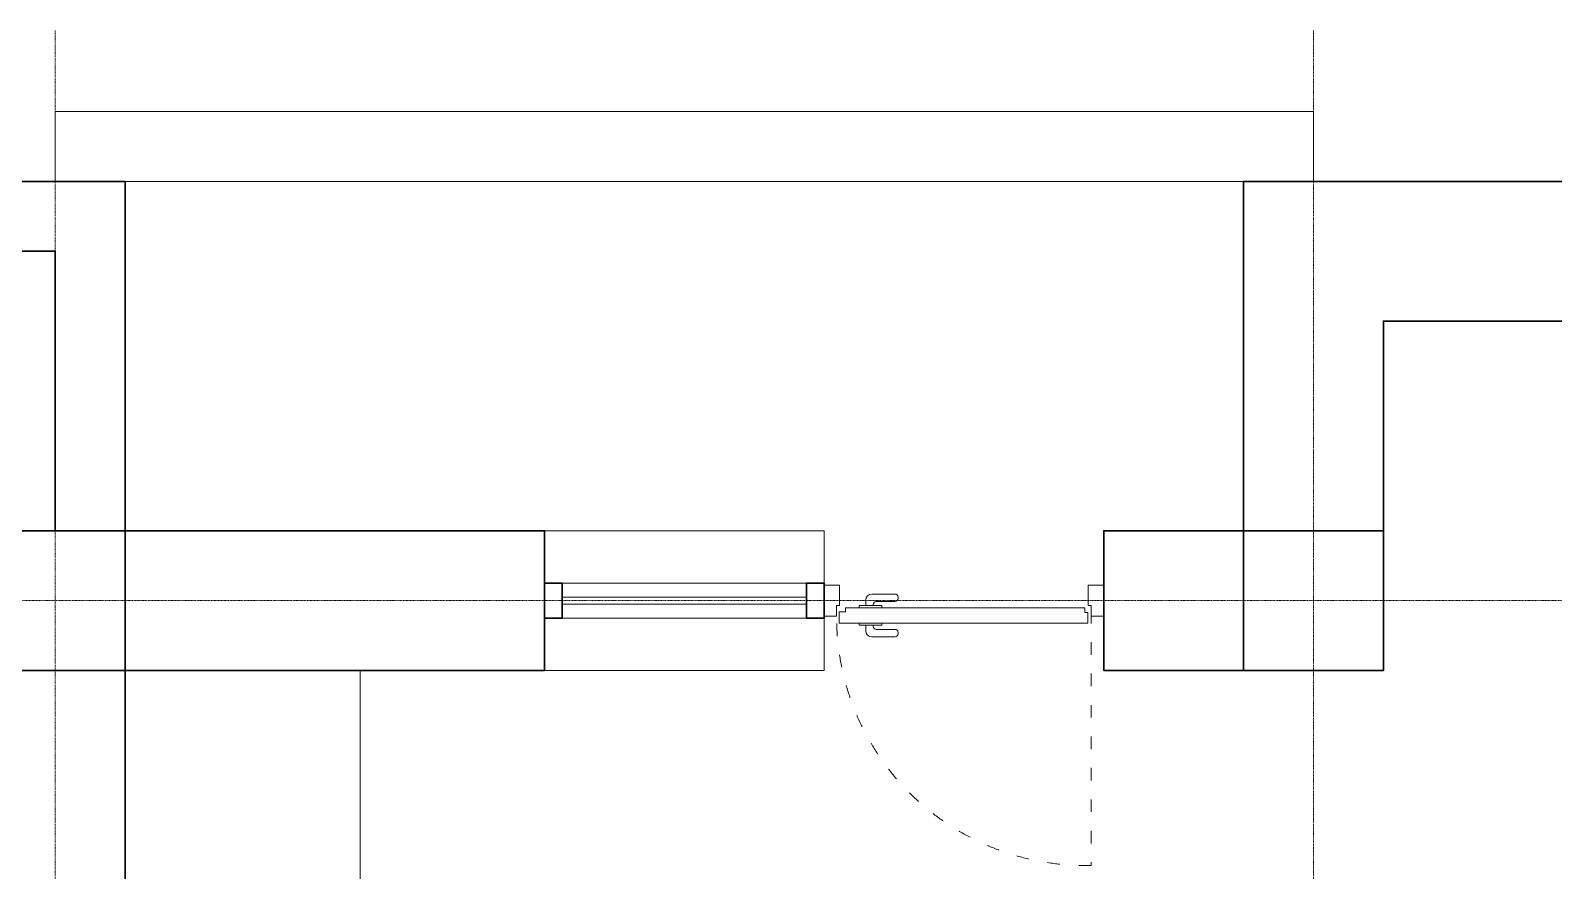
# Model space of a CAD drawing. Header units: millimetres. Extents: x 220309 to 250673, y 235861 to 255830.
# Drawn here: x 239228 to 243586, y 253425 to 255830 of the extents above; entities that cross this region are included whole.
import ezdxf

# ---------------------------------------------------------------- set-up
doc = ezdxf.new("R2010")
doc.units = ezdxf.units.MM
doc.linetypes.add('ACAD_ISO03W100', pattern=[30, 12, -18])
doc.linetypes.add('DASHDOTX2', pattern=[2, 1, -0.5, 0, -0.5])
for name, color, linetype, lineweight in [('Axes', 40, 'DASHDOTX2', 9), ('Balcony', 7, 'Continuous', 40), ('Door', 59, 'Continuous', 9), ('furniture', 46, 'Continuous', 9), ('Line', 7, 'Continuous', 9), ('Profile', 4, 'Continuous', 15), ('Wall', 5, 'Continuous', 30), ('winows', 4, 'Continuous', 18)]:
    doc.layers.add(name, color=color, linetype=linetype, lineweight=lineweight)

# ---------------------------------------------------------------- blocks, each defined once
blk = doc.blocks.new('q1')
at = {"layer": 'Door', "lineweight": 9}
for p, q in [((-663.1, 103.7), (-597.4, 103.7)), ((-588.5, 94.9), (-588.5, 91.3)), ((-45.3, 64.6), (-756.7, 64.6)), ((-756.7, 64.6), (-756.7, 31.8)), ((-699.8, 64.8), (-699.8, 70)), ((-699.8, 70), (-635.1, 70)), ((-680.9, 70), (-680.9, 86)), ((-659.6, 73.6), (-659.6, 70)), ((-597.4, 82.4), (-650.7, 82.4)), ((-635.1, 70), (-635.1, 64.8)), ((-45.3, 64.6), (-45.3, 34.3)), ((-756.7, 31.8), (-738.9, 31.8)), ((-738.9, 31.8), (-738.9, 20.2)), ((-54.2, 20.2), (-738.9, 20.2)), ((-699.8, 14), (-699.8, 20.2)), ((-635.1, 14), (-699.8, 14)), ((-680.9, 14), (-680.9, -1.1)), ((-659.6, 11.4), (-659.6, 14)), ((-597.4, 2.5), (-650.7, 2.5)), ((-635.1, 20.1), (-635.1, 14)), ((-45.3, 34.3), (-54.2, 34.3)), ((-54.2, 34.3), (-54.2, 20.2)), ((-663.1, -18.8), (-597.4, -18.8)), ((-588.5, -9.9), (-588.5, -6.4))]:
    blk.add_line(p, q, dxfattribs=at)
at = {"layer": 'Door', "linetype": 'ACAD_ISO03W100', "lineweight": 9, "ltscale": 3}
blk.add_lwpolyline([(-35.6, 29), (-35.6, 757.9)], dxfattribs=at)
at = {"layer": 'Door', "lineweight": 9}
for points in [[(-800, 44.4), (-764.4, 44.4), (-764.4, 13.6), (-755.6, 13.6), (-755.6, -44.4), (-800, -44.4)], [(0, 44.4), (-35.6, 44.4), (-35.6, 13.6), (-44.4, 13.6), (-44.4, -44.4), (0, -44.4)]]:
    blk.add_lwpolyline(points, close=True, dxfattribs=at)
at = {"layer": 'Door', "linetype": 'ACAD_ISO03W100', "lineweight": 9, "ltscale": 3}
blk.add_arc((-53.3, 47), 711.1, 88.5671, 180.2072, dxfattribs=at)
at = {"layer": 'Door', "lineweight": 9}
for centre, radius, start, end in [((-663.1, 86), 17.8, 90, 180), ((-597.4, 94.9), 8.89, 0, 90), ((-597.4, 91.3), 8.89, 270, 0), ((-650.7, 73.6), 8.89, 90, 180), ((-650.7, 11.4), 8.89, 180, 270), ((-597.4, -6.4), 8.89, 0, 90), ((-663.1, -1.1), 17.8, 180, 270), ((-597.4, -9.9), 8.89, 270, 0)]:
    blk.add_arc(centre, radius, start, end, dxfattribs=at)

msp = doc.modelspace()

# ---------------------------------------------------------------- linework, layer by layer
at = {"layer": 'Axes', "linetype": 'DASHDOTX2', "lineweight": 9, "ltscale": 2}
for p, q in [((239299.2, 255830), (239299.2, 236461.1)), ((242899.2, 255830), (242899.2, 236461.1)), ((220905.5, 254198), (250673.2, 254198))]:
    msp.add_line(p, q, dxfattribs=at)
at = {"layer": 'Balcony', "lineweight": 9}
for points in [[(239299.2, 255398), (239299.2, 255598), (242899.2, 255598), (242899.2, 255398)], [(239499.2, 255398), (242699.2, 255398)]]:
    msp.add_lwpolyline(points, dxfattribs=at)
at = {"layer": 'furniture', "lineweight": 9}
msp.add_lwpolyline([(240171.3, 253244.2), (240171.3, 253998)], dxfattribs=at)
at = {"layer": 'Line'}
msp.add_lwpolyline([(240699.2, 254398), (241499.2, 254398), (241499.2, 253998), (240699.2, 253998)], dxfattribs=at)
at = {"layer": 'Profile', "linetype": 'Continuous', "ltscale": 5}
for p, q in [((240749.2, 254248), (241499.2, 254248)), ((240749.2, 254148), (241499.2, 254148))]:
    msp.add_line(p, q, dxfattribs=at)
at = {"layer": 'Profile', "linetype": 'Continuous', "lineweight": 30, "ltscale": 5}
for points in [[(240699.2, 254148), (240749.2, 254148), (240749.2, 254248), (240699.2, 254248)], [(241449.2, 254148), (241499.2, 254148), (241499.2, 254248), (241449.2, 254248)]]:
    msp.add_lwpolyline(points, close=True, dxfattribs=at)
at = {"layer": 'Wall'}
for points in [[(239499.2, 254398), (239499.2, 255398), (238299.2, 255398), (238299.2, 255198), (239299.2, 255198), (239299.2, 254398)], [(242699.2, 254398), (242699.2, 255398), (243899.2, 255398), (243899.2, 254998), (243099.2, 254998), (243099.2, 254398)], [(239499.2, 253998), (240699.2, 253998), (240699.2, 254398), (239499.2, 254398)], [(242699.2, 253998), (242299.2, 253998), (242299.2, 254398), (242699.2, 254398)], [(239499.2, 253998), (239499.2, 247798)]]:
    msp.add_lwpolyline(points, dxfattribs=at)
at = {"layer": 'Wall', "linetype": 'Continuous', "ltscale": 5}
for points in [[(239099.2, 253998), (239499.2, 253998), (239499.2, 254398), (239099.2, 254398)], [(242699.2, 253998), (243099.2, 253998), (243099.2, 254398), (242699.2, 254398)]]:
    msp.add_lwpolyline(points, close=True, dxfattribs=at)
at = {"layer": 'winows', "ltscale": 5}
for points in [[(240749.2, 254208), (241449.2, 254208)], [(240749.2, 254188), (241449.2, 254188)]]:
    msp.add_lwpolyline(points, dxfattribs=at)

# ---------------------------------------------------------------- block references
at = {"layer": 'Door', "lineweight": 60, "xscale": -1, "rotation": 180}
msp.add_blockref('q1', (242299.2, 254198), dxfattribs=at)

doc.saveas('drawing.dxf')
